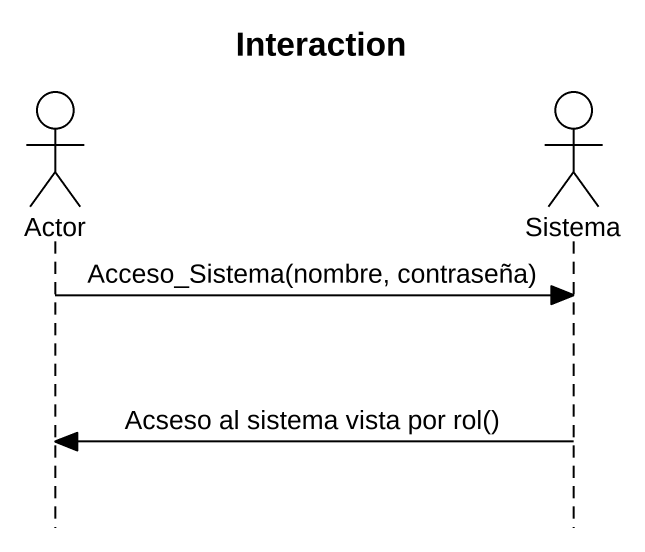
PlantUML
@startuml
title Interaction
hide footbox
actor "Actor" as Actor_
actor Sistema

Actor_ -> Sistema : Acceso_Sistema(nombre, contraseña)
Sistema -> Actor_ : Acseso al sistema vista por rol()
@enduml
